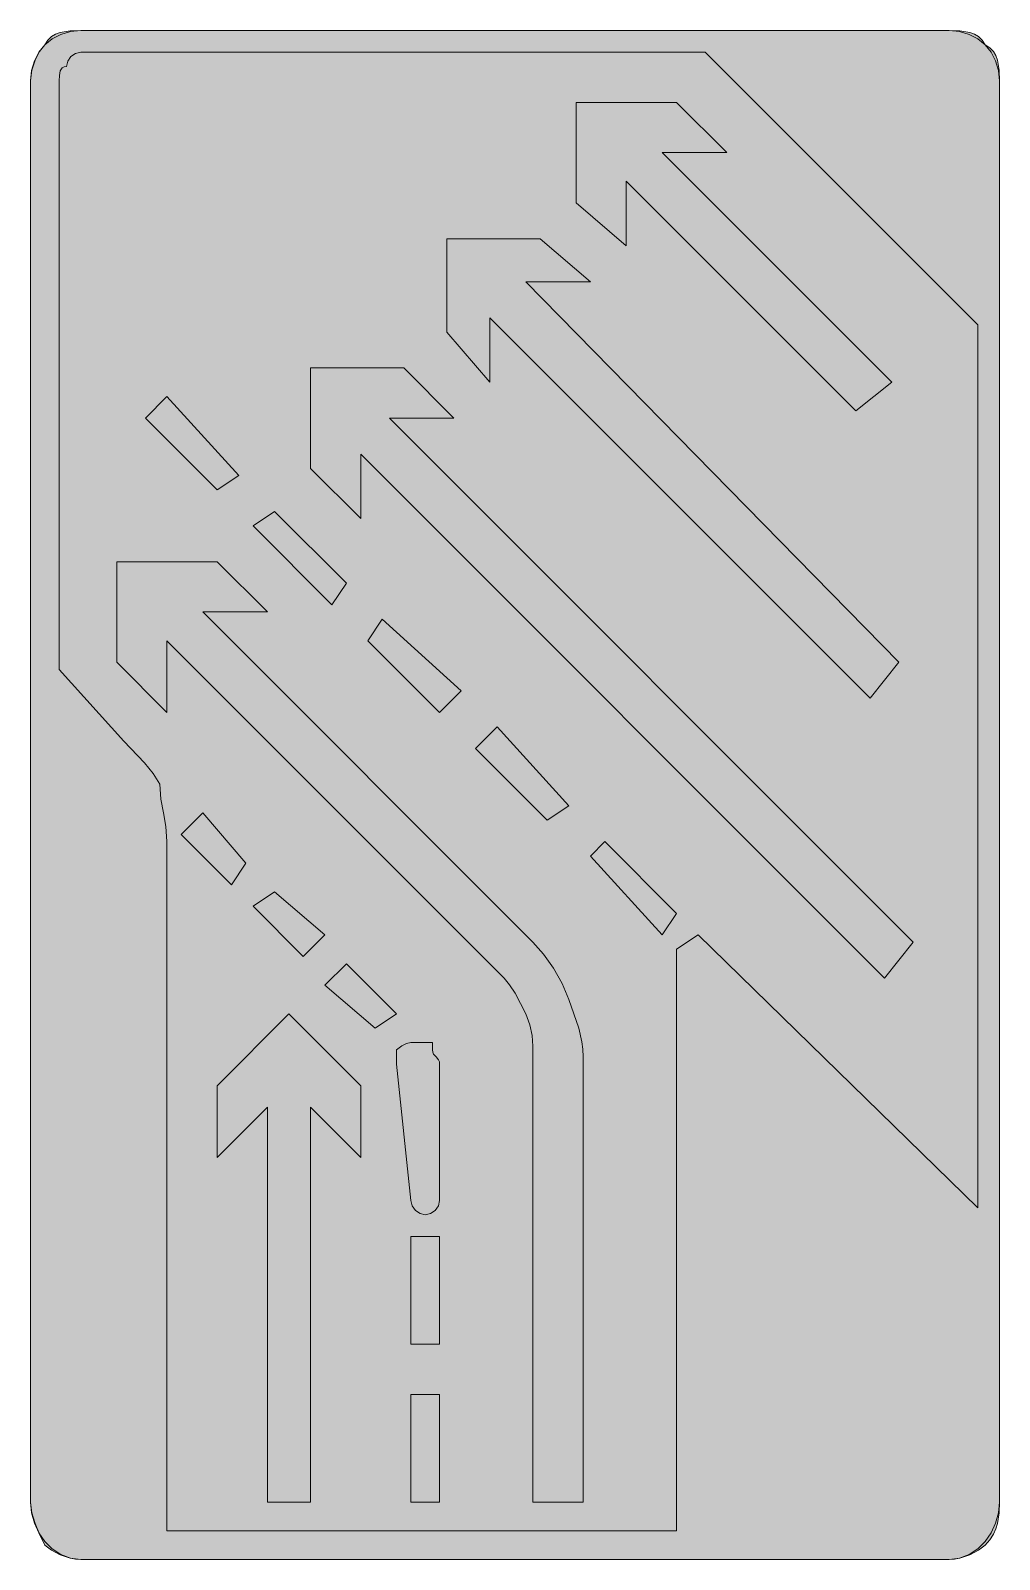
# Model space of a CAD drawing. Header units: metres. Extents: x 202 to 364, y 8 to 264.
import ezdxf

# ---------------------------------------------------------------- set-up
doc = ezdxf.new("R2010")
doc.units = ezdxf.units.M
for name, color, linetype, true_color in [('FILL_BLUE_0000FF', 7, 'Continuous', 0x0000ff), ('FILL_WHITE_FFFFFF', 7, 'Continuous', 0xffffff), ('STROKE_BLUE_0000FF', 7, 'Continuous', 0x0000ff)]:
    doc.layers.add(name, color=color, linetype=linetype, true_color=true_color)

msp = doc.modelspace()

# ---------------------------------------------------------------- hatches: boundary and pattern name
at = {"layer": 'FILL_BLUE_0000FF', "true_color": 0x0000ff}
h = msp.add_hatch(color=7, dxfattribs=at)
h.dxf.hatch_style = 1
h.paths.add_polyline_path([(310.05, 110.16), (310.05, 12.96), (224.85, 12.96), (224.85, 128.16), (224.66, 130.67), (224.25, 132.96), (223.84, 135.25), (223.65, 137.76), (222.54, 139.56), (221.1, 141.36), (217.65, 144.96), (206.85, 156.96), (206.85, 255.36), (206.87, 256.24), (207, 257.01), (207.36, 257.55), (207.65, 257.71), (208.05, 257.76), (208.26, 258.64), (208.8, 259.41), (209.57, 259.95), (210.45, 260.16), (314.85, 260.16), (360.45, 214.56), (360.45, 66.96), (313.65, 112.56), (310.05, 110.16)])
at = {"layer": 'FILL_WHITE_FFFFFF', "true_color": 0xffffff}
h = msp.add_hatch(color=7, dxfattribs=at)
h.dxf.hatch_style = 1
h.paths.add_polyline_path([(210.45, 8.16), (208.67, 8.37), (207, 8.91), (205.56, 9.68), (204.45, 10.56), (203.57, 12.36), (202.8, 14.16), (202.26, 15.96), (202.05, 17.76), (202.05, 255.36), (202.26, 257.14), (202.8, 258.81), (203.57, 260.25), (204.45, 261.36), (204.95, 262.15), (205.56, 262.75), (206.24, 263.17), (207, 263.46), (208.67, 263.72), (210.45, 263.76), (355.65, 263.76), (357.43, 263.72), (359.1, 263.46), (359.86, 263.17), (360.54, 262.75), (361.15, 262.15), (361.65, 261.36), (362.44, 260.86), (363.04, 260.25), (363.46, 259.57), (363.75, 258.81), (364.01, 257.14), (364.05, 255.36), (364.05, 17.76), (364.01, 15.96), (363.75, 14.16), (363.46, 13.26), (363.04, 12.36), (362.44, 11.46), (361.65, 10.56), (360.54, 9.68), (359.1, 8.91), (357.43, 8.37), (355.65, 8.16), (210.45, 8.16)])
h = msp.add_hatch(color=7, dxfattribs=at)
h.dxf.hatch_style = 1
h.paths.add_polyline_path([(293.25, 251.76), (310.05, 251.76), (318.45, 243.36), (307.65, 243.36), (346.05, 204.96), (340.05, 200.16), (301.65, 238.56), (301.65, 227.76), (293.25, 234.96), (293.25, 251.76)])
h = msp.add_hatch(color=7, dxfattribs=at)
h.dxf.hatch_style = 1
h.paths.add_polyline_path([(271.65, 228.96), (287.25, 228.96), (295.65, 221.76), (284.85, 221.76), (347.25, 158.16), (342.45, 152.16), (278.85, 215.76), (278.85, 204.96), (271.65, 213.36), (271.65, 228.96)])
h = msp.add_hatch(color=7, dxfattribs=at)
h.dxf.hatch_style = 1
h.paths.add_polyline_path([(248.85, 207.36), (264.45, 207.36), (272.85, 198.96), (262.05, 198.96), (349.65, 111.36), (344.85, 105.36), (257.25, 192.96), (257.25, 182.16), (248.85, 190.56), (248.85, 207.36)])
h = msp.add_hatch(color=7, dxfattribs=at)
h.dxf.hatch_style = 1
h.paths.add_polyline_path([(233.25, 186.96), (221.25, 198.96), (224.85, 202.56), (236.85, 189.36), (233.25, 186.96)])
h = msp.add_hatch(color=7, dxfattribs=at)
h.dxf.hatch_style = 1
h.paths.add_polyline_path([(252.45, 167.76), (239.25, 180.96), (242.85, 183.36), (254.85, 171.36), (252.45, 167.76)])
h = msp.add_hatch(color=7, dxfattribs=at)
h.dxf.hatch_style = 1
h.paths.add_polyline_path([(286.05, 92.16), (286.03, 93.96), (285.9, 95.76), (285.54, 97.56), (284.85, 99.36), (283.05, 102.81), (282.15, 104.25), (281.25, 105.36), (224.85, 161.76), (224.85, 149.76), (216.45, 158.16), (216.45, 174.96), (233.25, 174.96), (241.65, 166.56), (230.85, 166.56), (286.05, 111.36), (287.83, 109.35), (289.5, 107.01), (290.94, 104.44), (292.05, 101.76), (293.7, 96.96), (294.24, 94.67), (294.4, 93.46), (294.45, 92.16), (294.45, 17.76), (286.05, 17.76), (286.05, 92.16)])
h = msp.add_hatch(color=7, dxfattribs=at)
h.dxf.hatch_style = 1
h.paths.add_polyline_path([(270.45, 149.76), (258.45, 161.76), (260.85, 165.36), (274.05, 153.36), (270.45, 149.76)])
h = msp.add_hatch(color=7, dxfattribs=at)
h.dxf.hatch_style = 1
h.paths.add_polyline_path([(288.45, 131.76), (276.45, 143.76), (280.05, 147.36), (292.05, 134.16), (288.45, 131.76)])
h = msp.add_hatch(color=7, dxfattribs=at)
h.dxf.hatch_style = 1
h.paths.add_polyline_path([(235.65, 120.96), (227.25, 129.36), (230.85, 132.96), (238.05, 124.56), (235.65, 120.96)])
h = msp.add_hatch(color=7, dxfattribs=at)
h.dxf.hatch_style = 1
h.paths.add_polyline_path([(307.65, 112.56), (295.65, 125.76), (298.05, 128.16), (310.05, 116.16), (307.65, 112.56)])
h = msp.add_hatch(color=7, dxfattribs=at)
h.dxf.hatch_style = 1
h.paths.add_polyline_path([(247.65, 108.96), (239.25, 117.36), (242.85, 119.76), (251.25, 112.56), (247.65, 108.96)])
h = msp.add_hatch(color=7, dxfattribs=at)
h.dxf.hatch_style = 1
h.paths.add_polyline_path([(259.65, 96.96), (251.25, 104.16), (254.85, 107.76), (263.25, 99.36), (259.65, 96.96)])
h = msp.add_hatch(color=7, dxfattribs=at)
h.dxf.hatch_style = 1
h.paths.add_polyline_path([(245.25, 99.36), (257.25, 87.36), (257.25, 75.36), (248.85, 83.76), (248.85, 17.76), (241.65, 17.76), (241.65, 83.76), (233.25, 75.36), (233.25, 87.36), (245.25, 99.36)])
h = msp.add_hatch(color=7, dxfattribs=at)
h.dxf.hatch_style = 1
h.paths.add_polyline_path([(270.24, 67.28), (269.7, 66.51), (268.93, 65.97), (268.05, 65.76), (267.17, 65.97), (266.4, 66.51), (265.86, 67.28), (265.65, 68.16), (263.25, 90.96), (263.25, 92.16), (263.25, 93.36), (264.13, 94.05), (264.9, 94.41), (265.65, 94.56), (269.25, 94.56), (269.25, 93.36), (269.3, 92.96), (269.44, 92.65), (269.85, 92.16), (270.26, 91.67), (270.4, 91.36), (270.45, 90.96), (270.45, 68.16), (270.24, 67.28)])
h = msp.add_hatch(color=7, dxfattribs=at)
h.dxf.hatch_style = 1
h.paths.add_polyline_path([(265.65, 44.16), (265.65, 62.16), (270.45, 62.16), (270.45, 44.16), (265.65, 44.16)])
h = msp.add_hatch(color=7, dxfattribs=at)
h.dxf.hatch_style = 1
h.paths.add_polyline_path([(265.65, 17.76), (265.65, 35.76), (270.45, 35.76), (270.45, 17.76), (265.65, 17.76)])

# ---------------------------------------------------------------- linework, layer by layer
at = {"layer": 'FILL_BLUE_0000FF', "lineweight": 0, "true_color": 0x0000ff}
msp.add_lwpolyline([(310.05, 110.16), (310.05, 12.96), (224.85, 12.96), (224.85, 128.16), (224.66, 130.67), (224.25, 132.96), (223.84, 135.25), (223.65, 137.76), (222.54, 139.56), (221.1, 141.36), (217.65, 144.96), (206.85, 156.96), (206.85, 255.36), (206.87, 256.24), (207, 257.01), (207.36, 257.55), (207.65, 257.71), (208.05, 257.76), (208.26, 258.64), (208.8, 259.41), (209.57, 259.95), (210.45, 260.16), (314.85, 260.16), (360.45, 214.56), (360.45, 66.96), (313.65, 112.56)], close=True, dxfattribs=at)
at = {"layer": 'FILL_WHITE_FFFFFF', "lineweight": 0, "true_color": 0xffffff}
for points in [[(210.45, 8.16), (208.67, 8.37), (207, 8.91), (205.56, 9.68), (204.45, 10.56), (203.57, 12.36), (202.8, 14.16), (202.26, 15.96), (202.05, 17.76), (202.05, 255.36), (202.26, 257.14), (202.8, 258.81), (203.57, 260.25), (204.45, 261.36), (204.95, 262.15), (205.56, 262.75), (206.24, 263.17), (207, 263.46), (208.67, 263.72), (210.45, 263.76), (355.65, 263.76), (357.43, 263.72), (359.1, 263.46), (359.86, 263.17), (360.54, 262.75), (361.15, 262.15), (361.65, 261.36), (362.44, 260.86), (363.04, 260.25), (363.46, 259.57), (363.75, 258.81), (364.01, 257.14), (364.05, 255.36), (364.05, 17.76), (364.01, 15.96), (363.75, 14.16), (363.46, 13.26), (363.04, 12.36), (362.44, 11.46), (361.65, 10.56), (360.54, 9.68), (359.1, 8.91), (357.43, 8.37), (355.65, 8.16)], [(293.25, 251.76), (310.05, 251.76), (318.45, 243.36), (307.65, 243.36), (346.05, 204.96), (340.05, 200.16), (301.65, 238.56), (301.65, 227.76), (293.25, 234.96)], [(271.65, 228.96), (287.25, 228.96), (295.65, 221.76), (284.85, 221.76), (347.25, 158.16), (342.45, 152.16), (278.85, 215.76), (278.85, 204.96), (271.65, 213.36)], [(248.85, 207.36), (264.45, 207.36), (272.85, 198.96), (262.05, 198.96), (349.65, 111.36), (344.85, 105.36), (257.25, 192.96), (257.25, 182.16), (248.85, 190.56)], [(233.25, 186.96), (221.25, 198.96), (224.85, 202.56), (236.85, 189.36)], [(252.45, 167.76), (239.25, 180.96), (242.85, 183.36), (254.85, 171.36)], [(286.05, 92.16), (286.03, 93.96), (285.9, 95.76), (285.54, 97.56), (284.85, 99.36), (283.05, 102.81), (282.15, 104.25), (281.25, 105.36), (224.85, 161.76), (224.85, 149.76), (216.45, 158.16), (216.45, 174.96), (233.25, 174.96), (241.65, 166.56), (230.85, 166.56), (286.05, 111.36), (287.83, 109.35), (289.5, 107.01), (290.94, 104.44), (292.05, 101.76), (293.7, 96.96), (294.24, 94.67), (294.4, 93.46), (294.45, 92.16), (294.45, 17.76), (286.05, 17.76)], [(270.45, 149.76), (258.45, 161.76), (260.85, 165.36), (274.05, 153.36)], [(288.45, 131.76), (276.45, 143.76), (280.05, 147.36), (292.05, 134.16)], [(235.65, 120.96), (227.25, 129.36), (230.85, 132.96), (238.05, 124.56)], [(307.65, 112.56), (295.65, 125.76), (298.05, 128.16), (310.05, 116.16)], [(247.65, 108.96), (239.25, 117.36), (242.85, 119.76), (251.25, 112.56)], [(259.65, 96.96), (251.25, 104.16), (254.85, 107.76), (263.25, 99.36)], [(245.25, 99.36), (257.25, 87.36), (257.25, 75.36), (248.85, 83.76), (248.85, 17.76), (241.65, 17.76), (241.65, 83.76), (233.25, 75.36), (233.25, 87.36)], [(270.24, 67.28), (269.7, 66.51), (268.93, 65.97), (268.05, 65.76), (267.17, 65.97), (266.4, 66.51), (265.86, 67.28), (265.65, 68.16), (263.25, 90.96), (263.25, 92.16), (263.25, 93.36), (264.13, 94.05), (264.9, 94.41), (265.65, 94.56), (269.25, 94.56), (269.25, 93.36), (269.3, 92.96), (269.44, 92.65), (269.85, 92.16), (270.26, 91.67), (270.4, 91.36), (270.45, 90.96), (270.45, 68.16)], [(265.65, 44.16), (265.65, 62.16), (270.45, 62.16), (270.45, 44.16)], [(265.65, 17.76), (265.65, 35.76), (270.45, 35.76), (270.45, 17.76)]]:
    msp.add_lwpolyline(points, close=True, dxfattribs=at)
at = {"layer": 'STROKE_BLUE_0000FF', "lineweight": 0, "true_color": 0x0000ff}
msp.add_lwpolyline([(364.05, 17.76), (364.05, 255.36), (363.89, 257.1), (363.41, 258.7), (362.66, 260.13), (361.65, 261.36), (360.42, 262.37), (358.99, 263.12), (357.39, 263.6), (355.65, 263.76), (210.45, 263.76), (208.71, 263.6), (207.11, 263.12), (205.68, 262.37), (204.45, 261.36), (203.44, 260.13), (202.69, 258.7), (202.21, 257.1), (202.05, 255.36), (202.05, 17.76), (202.21, 15.97), (202.69, 14.23), (203.44, 12.61), (204.45, 11.16), (205.68, 9.93), (207.11, 8.98), (208.71, 8.38), (209.56, 8.22), (210.45, 8.16), (355.65, 8.16), (356.54, 8.22), (357.39, 8.38), (358.99, 8.98), (360.42, 9.93), (361.65, 11.16), (362.66, 12.61), (363.41, 14.23), (363.89, 15.97), (364.05, 17.76)], dxfattribs=at)

doc.saveas('drawing.dxf')
